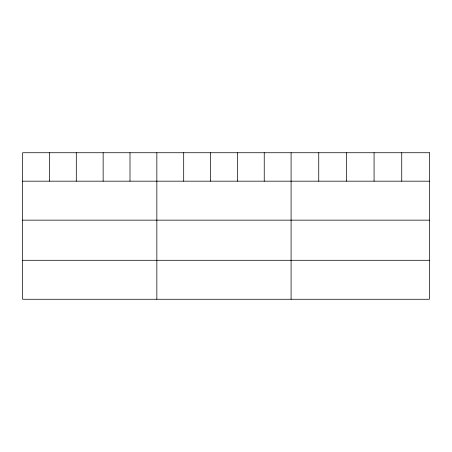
<?xml version="1.0" encoding="UTF-8"?>
<svg xmlns="http://www.w3.org/2000/svg" width="452" height="452" viewBox="0 0 452 452"><rect width="100%" height="100%" fill="white"/><g stroke="black" fill="none" stroke-linecap="round" stroke-linejoin="round"><path stroke-width="0.68" d="M22.6 181.179L429.4 181.179M22.6 220.147L429.4 220.147M22.6 260.295L429.4 260.295M401.738 152.736L401.738 181.179M374.075 152.736L374.075 181.179M346.413 152.736L346.413 181.179M318.75 152.736L318.75 181.179M291.088 152.736L291.088 299.264M264.239 152.736L264.239 181.179M237.39 152.736L237.39 181.179M210.542 152.736L210.542 181.179M183.693 152.736L183.693 181.179M156.844 152.736L156.844 299.264M129.995 152.736L129.995 181.179M103.146 152.736L103.146 181.179M76.298 152.736L76.298 181.179M49.449 152.736L49.449 181.179M429.4 152.736L22.6 152.736L22.6 299.264L429.4 299.264L429.4 152.736"/></g></svg>
